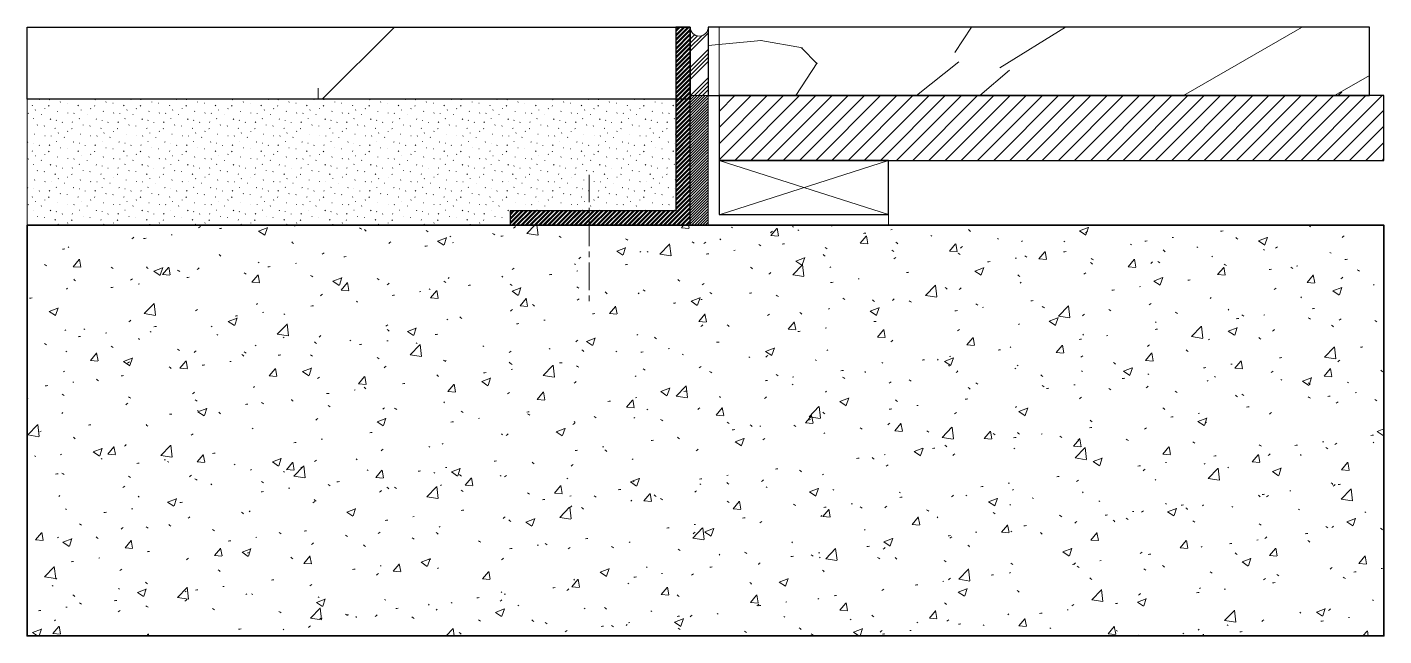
# Model space of a CAD drawing. Header units: millimetres. Extents: x -159872 to 386485, y -250577 to 158966.
# Drawn here: x -46319 to -45942.5, y 31626.1 to 31795.1 of the extents above; entities that cross this region are included whole.
import ezdxf

# ---------------------------------------------------------------- set-up
doc = ezdxf.new("R2010")
doc.units = ezdxf.units.MM
doc.linetypes.add('Line Type-23', pattern=[12.192, 7.62, -1.524, 1.524, -1.524])
doc.layers.add('LDS-finishes-floor', color=252, linetype='Continuous', lineweight=9)
doc.layers.add('LDS-finishes-floor_Hatch', color=7, linetype='Continuous', lineweight=5)
pattern_1 = [(30, (60734.57, -36191.28), (-150, 259.8076), [43.5, -256.5])]
pattern_2 = [(25.101, (60761.173, -36231.346), (3267.68845005, 1540.1973933), [52.6926, -10485.807]), (26.0549, (60726.809, -36285.827), (4047.1110535, 1990.1983232), [87.2067, -8633.4576]), (28.7681, (60688.2007, -36347.9547), (12360.94882204, 6790.2088995), [139.5324, -27766.9179]), (56.565, (60848.78, -36392.08), (109.80776, 409.8074), [33.5409, -637.2792]), (13.7398, (60815.535, -36364.505), (2118.6533044, 530.3849318), [37.5, -7462.4997]), (13.8108, (60799.491, -36354.715), (2118.6532903, 530.3850168), [48.42, -9635.5872]), (40.4374, (60817.7065, -36434.265), (6264.8114482, 5349.02857335), [57.9591, -11533.8456]), (21.3844, (60793.29, -36340.975), (5646.14994264, 2220.5816205), [50.0649, -9962.9253]), (28.2377, (60752.912, -36340.0383), (8723.64370912, 4690.20594164), [97.5462, -19411.6815]), (21.3844, (60721.29, -36216.267), (5646.14994264, 2220.5816205), [50.0649, -9962.9253]), (33.9909, (60686.9516, -36192.791), (3487.3071382, 2359.80660606), [64.6569, -12866.7003]), (17.0054, (60668.263, -36508.422), (2638.2681394, 830.3854145), [20.0124, -3982.4865]), (27.4363, (60671.8872, -36277.699), (11991.33483024, 6230.39905328), [100.6008, -20019.5373]), (33.1798, (60603.99, -36322.096), (4266.7307825, 2809.805205), [81.1248, -5327.202]), (36.8427, (60573.763, -36344.743), (1928.4626298, 1459.8049655), [37.7691, -7516.0368]), (30, (60663.16, -36322.58), (-150, 259.8076), [73.5, -226.5]), (36.7661, (60591.763, -36375.92), (10161.92844017, 7599.02362176), [89.1207, -17735.0175]), (32.6425, (60606.013, -36400.602), (10871.73281609, 6969.60629901), [97.6038, -19423.1538]), (56.565, (60797.71, -36414.63), (109.80776, 409.8074), [23.4786, -647.3415]), (-45.9637, (60806.35, -36390.59), (709.808505, -629.422273), [6.1848, -1230.7473]), (30, (60722.3, -36446.04), (-150, 259.8076), [19.5, -280.5]), (38.7461, (60739.2, -36436.29), (1408.84659, 1159.8059283), [19.7295, -3926.154]), (101.565, (60754.59, -36423.94), (-149.99982, 259.80765), [4.7433, -943.9401]), (-3.69, (60742.84, -36418.6), (669.61466, 40.193173), [10.8168, -1070.8479]), (21.2539, (60724.456, -36425.75), (1968.6521463, 790.194516), [19.7295, -3926.154]), (35.1944, (60710.916, -36435.3), (2448.0768566, 1759.806308), [16.5681, -3297.0402]), (48.4349, (60701.475, -36445.95), (369.615396, 559.80705), [14.2302, -934.4529]), (101.565, (60702.43, -36450.59), (-149.99982, 259.80765), [4.7433, -943.9401]), (-14.9999, (60702.43, -36450.6), (259.80723, 150.00087), [6.3639, -417.8994]), (24.2895, (60708.573, -36452.24), (259.8072906, 150.000476), [15.0747, -2999.8875]), (-14.9999, (60684.24, -36461.1), (259.80723, 150.00087), [10.6065, -413.6568]), (16.7595, (60694.484, -36463.838), (3827.4983118, 1170.578412), [26.1963, -5213.0781]), (30, (60719.57, -36456.28), (-150, 259.8076), [36, -264]), (37.4314, (60750.745, -36438.284), (3597.1145859, 2769.6146295), [34.7922, -6923.6556]), (75, (60778.37, -36417.14), (-150.00005, 259.8077), [10.6065, -413.6574]), (-48.69, (60776.07, -36401.147), (859.80887, -889.22976), [7.6485, -1522.0578]), (11.5651, (60762.13, -36404), (259.80739, 150.00027), [14.2302, -934.4529]), (19.3804, (60739.093, -36412.103), (3157.8820916, 1130.3877308), [24.4182, -4859.2272]), (26.9873, (60713.661, -36425.054), (259.807415, 150.0004646), [28.5393, -5679.3495]), (36.7098, (60693.078, -36440.402), (1928.4615792, 1459.8062787), [25.6758, -5109.4965]), (53.9624, (60684.386, -36452.348), (369.615743, 559.8067356), [14.7732, -2939.8821]), (89.0362, (60684.24, -36461.093), (-40.191988, 669.615693), [8.7465, -1740.54]), (-52.8749, (60664.754, -36472.343), (1309.810325, -1668.651657), [12.0933, -2406.5844]), (12.4745, (60672.053, -36481.985), (4906.9186973, 1100.9674584), [29.8872, -5947.5681]), (25.0303, (60701.234, -36475.53), (3267.690151, 1540.1946682), [34.6302, -6891.4071]), (30, (60732.6, -36460.88), (-150, 259.8076), [45, -255]), (42.2647, (60771.583, -36438.378), (2038.2704124, 1869.6121179), [35.3058, -7025.8536]), (-9.8055, (60794.805, -36388.598), (1899.036402, -289.227735), [11.7153, -2331.357]), (5.2249, (60773.417, -36390.554), (3607.882355, 350.9643276), [21.4767, -4273.8681]), (21.0274, (60746.485, -36400.907), (3677.4981642, 1430.3865242), [28.8531, -5741.7618]), (27.879, (60710.661, -36419.858), (259.8073652, 150.0005505), [40.5279, -8065.0254]), (34.9697, (60682.283, -36439.706), (2707.88489, 1909.8055566), [34.6302, -6891.4071]), (51.8014, (60667.3, -36458.75), (369.615404, 559.807483), [24.2331, -1591.3161]), (79.3987, (60664.754, -36472.343), (399.038418, 2308.84583), [13.8294, -2752.0341]), (-54.2894, (60656.61, -36482.24), (1609.808051, -2188.268487), [15.0747, -2999.8878]), (-6.8698, (60665.41, -36494.48), (1079.42179, -69.61326), [15, -1484.9982]), (23.6599, (60680.303, -36496.275), (259.807397, 150.000578), [54.3324, -2662.2828]), (31.1691, (60730.068, -36474.471), (12320.7708701, 7459.79915485), [73.5153, -14629.5453]), (38.4711, (60792.971, -36436.422), (4746.1548755, 3779.41859494), [71.2776, -14184.246]), (20.5377, (60789.903, -36374.11), (259.807583, 150.000112), [27.3723, -1797.4563]), (21.6744, (60732.142, -36397.063), (1968.65250024, 790.19398366), [62.1549, -12368.853]), (32.121, (60697.818, -36418.612), (6605.0047539, 4159.7963814), [40.5279, -8065.0254]), (38.4269, (60665.744, -36444.059), (4746.1562472, 3779.4165048), [40.9419, -8147.463]), (65.5376, (60655.057, -36467.55), (589.231704, 1379.420889), [25.8069, -2554.8882]), (96.0375, (60656.61, -36482.24), (-270.5768385, 2268.653615), [14.7732, -2939.8842]), (23.991, (60747.128, -36378.019), (2748.0760443, 1240.1925188), [57.315, -5674.1769]), (31.2453, (60688.122, -36413.818), (11541.35043023, 7009.79444452), [69.0162, -13734.2439]), (41.6893, (60654.95, -36443.362), (5485.3873784, 4899.0303576), [44.4213, -8839.8321]), (53.1985, (60641.263, -36461.657), (369.615746, 559.806813), [22.8474, -2261.883]), (30, (60739.76, -36479.27), (-150, 259.8076), [90, -210]), (23.991, (60687.4, -36502.569), (2748.0760443, 1240.1925188), [57.315, -5674.1769]), (26.7603, (60722.191, -36376.828), (4826.53726135, 2440.19252802), [79.6272, -15845.8242]), (32.4895, (60663.935, -36413.926), (5565.77081, 3559.8023094), [69.0651, -6837.4533]), (39.7824, (60630.013, -36442.171), (5375.575835, 4489.22967345), [44.1417, -8784.2214]), (30, (60654.2, -36397.04), (-150, 259.8076), [114, -186]), (33.9451, (60618.013, -36421.386), (3487.30983455, 2359.8020784), [43.6032, -8677.0608]), (26.7603, (60650.191, -36252.12), (4826.53726135, 2440.19252802), [79.6272, -15845.8242]), (32.4895, (60591.935, -36289.218), (5565.77081, 3559.8023094), [69.0651, -6837.4533]), (39.7824, (60558.013, -36317.463), (5375.575835, 4489.22967345), [44.1417, -8784.2214]), (27.6141, (60623.098, -36226.193), (259.8074231, 150.0003105), [72.0624, -7134.1845]), (28.4089, (60575.5824, -36251.894), (259.8074143, 150.00010483), [54.0207, -10750.1448]), (30, (60534, -36275.9), (-150, 259.8076), [48, -252]), (26.0996, (60675.167, -36220.38), (4047.11066753, 1990.19893153), [66.1533, -13164.4914]), (29.1049, (60591.2786, -36267.0807), (259.8074543, 150.00031686), [96.0117, -19106.3316]), (30, (60544.5, -36294.08), (-150, 259.8076), [54, -246]), (31.9091, (60861.82, -36396.672), (7384.4249161, 4609.8007271), [45.0249, -8959.9734]), (27.2737, (60900.041, -36372.873), (259.8075762, 149.999991), [31.5357, -6275.6031]), (38.4269, (60772.247, -36169.527), (4746.1562472, 3779.4165048), [40.9419, -8147.463]), (30, (60808.9, -36209), (-150, 259.8076), [28.5, -271.5]), (24.9576, (60805.1536, -36247.523), (6275.57207565, 2930.39009367), [51.198, -10188.4299]), (25.0303, (60810.511, -36280.803), (3267.690151, 1540.1946682), [34.6302, -6891.4071]), (33.0127, (60841.889, -36266.151), (4526.5412304, 2959.8004622), [28.5393, -5679.3495]), (30, (60838.85, -36293.9), (-150, 259.8076), [45, -255]), (108.69, (60867.256, -36364.09), (-149.999687, 259.807903), [7.6485, -1522.0578]), (-5.5376, (60851.962, -36355.598), (1079.421833, -69.613559), [12.9036, -2567.7915]), (33.0127, (60877.889, -36328.505), (4526.5412304, 2959.8004622), [28.5393, -5679.3495]), (25.0303, (60846.511, -36343.157), (3267.690151, 1540.1946682), [34.6302, -6891.4071]), (35.1944, (60876.281, -36301.72), (2448.0768566, 1759.806308), [16.5681, -3297.0402]), (30, (60839.9, -36322.72), (-150, 259.8076), [42, -258]), (35.1944, (60804.281, -36177.012), (2448.0768566, 1759.806308), [16.5681, -3297.0402]), (30, (60767.9, -36198), (-150, 259.8076), [42, -258]), (30, (60740.56, -36156.64), (-150, 259.8076), [61.5, -238.5])]
pattern_3 = [(50, (60673.513, -36457.515), (24.7998088, -2.169702), [2.593181, -28.524994]), (-5, (60673.513, -36457.515), (-4.7974314, 26.007607), [2.074545, -22.819995]), (100.4514, (60675.58, -36457.696), (20.0023958, 23.8378892), [2.203865, -24.2425144]), (46.1842, (60673.513, -36450.6), (36.90066, -5.722944), [3.889772, -42.787491]), (96.6356, (60676.59, -36451.077), (32.316664, 33.680856), [3.305797, -36.363766]), (-8.8158, (60673.513, -36450.6), (32.316638, 33.680881), [3.111818, -34.229993]), (21, (60676.97, -36452.329), (20.638509, -13.92085), [2.593181, -28.524994]), (-34, (60676.97, -36452.33), (8.41281, 25.0726067), [2.074545, -22.819995]), (71.4514, (60678.69, -36453.49), (29.0513276, 11.151734), [2.203865, -24.2425144]), (37.5, (60673.513, -36457.515), (0.4204361, 11.51005467), [0.3457575, -68.2698184]), (37.5, (60691.672, -36443.581), (0.4204361, 11.51005467), [0.3457575, -68.2698184]), (37.5, (60691.947, -36443.371), (0.4204361, 11.51005467), [0.3457575, -68.2698184]), (37.5, (60710.6, -36429.058), (0.4204361, 11.51005467), [0.3457575, -68.2698184]), (37.5, (60710.874, -36428.847), (0.4204361, 11.51005467), [0.3457575, -68.2698184]), (7.5, (60673.513, -36457.515), (9.0958266, 13.6370807), [0.3457575, -43.6173086]), (7.5, (60686.951, -36455.746), (9.0958266, 13.6370807), [0.3457575, -43.6173086]), (7.5, (60687.294, -36455.701), (9.0958266, 13.6370807), [0.3457575, -43.6173086]), (7.5, (60709.473, -36452.781), (9.0958266, 13.6370807), [0.3457575, -43.6173086]), (7.5, (60709.816, -36452.736), (9.0958266, 13.6370807), [0.3457575, -43.6173086]), (-32.5, (60665.803, -36457.515), (18.4573111, -0.7798516), [0.3457575, -71.053166]), (-32.5, (60673.385, -36462.345), (18.4573111, -0.7798516), [0.3457575, -71.053166]), (-32.5, (60673.676, -36462.531), (18.4573111, -0.7798516), [0.3457575, -71.053166]), (-32.5, (60696.713, -36477.207), (18.4573111, -0.7798516), [0.3457575, -71.053166]), (-32.5, (60697.005, -36477.393), (18.4573111, -0.7798516), [0.3457575, -71.053166]), (-42.5, (60662.345, -36457.515), (20.1640992, 3.4612048), [0.3457575, -54.214776]), (-42.5, (60670.885, -36465.34), (20.1640992, 3.4612048), [0.3457575, -54.214776]), (-42.5, (60671.14, -36465.574), (20.1640992, 3.4612048), [0.3457575, -54.214776]), (-42.5, (60684.6, -36477.908), (20.1640992, 3.4612048), [0.3457575, -54.214776]), (-42.5, (60684.855, -36478.141), (20.1640992, 3.4612048), [0.3457575, -54.214776])]
pattern_4 = [(45, (60675.529, -36455.824), (6.35, -6.35), [0.08980256, -8.89045354]), (45, (60674.405, -36458.743), (6.35, -6.35), [0.08980256, -8.89045354]), (45, (60677.0365, -36458.329), (6.35, -6.35), [0.08980256, -8.89045354]), (45, (60670.512, -36456.822), (6.35, -6.35), [0.08980256, -8.89045354]), (45, (60672.439, -36459.624), (6.35, -6.35), [0.08980256, -8.89045354]), (45, (60673.893, -36461.1285), (6.35, -6.35), [0.08980256, -8.89045354]), (45, (60676.071, -36459.985), (6.35, -6.35), [0.08980256, -8.89045354]), (45, (60674.183, -36452.748), (6.35, -6.35), [0.08980256, -8.89045354]), (45, (60678.0995, -36457.595), (6.35, -6.35), [0.2245064, -8.7557497]), (45, (60673.876, -36455.224), (6.35, -6.35), [0.08980256, -8.89045354]), (45, (60670.701, -36459.558), (6.35, -6.35), [0.08980256, -8.89045354]), (45, (60672.206, -36454.9495), (6.35, -6.35), [0.2245064, -8.7557497]), (45, (60674.953, -36462.8875), (6.35, -6.35), [0.08980256, -8.89045354]), (45, (60673.513, -36457.515), (6.35, -6.35), [0.2245064, -8.7557497]), (45, (60671.906, -36462.183), (6.35, -6.35), [0.2245064, -8.7557497])]
pattern_5 = [(0, (61187.9, -35583.1), (0, 1028.7), [10.287, -1018.413]), (0, (61599.3, -35583.1), (0, 1028.7), [10.287, -1018.413]), (0, (61342.2, -35830), (0, 1028.7), [10.287, -1018.413]), (0, (60879.3, -35830), (0, 1028.7), [10.287, -1018.413]), (0, (61342.2, -36200.3), (0, 1028.7), [10.287, -1018.413]), (0, (61342.2, -36406.1), (0, 1028.7), [10.287, -1018.413]), (0, (60879.3, -36406.1), (0, 1028.7), [10.287, -1018.413]), (0, (61064.7, -35749.2), (0, 1028.7), [54.485, -974.215]), (0, (61299.9, -35639.2), (0, 1028.7), [116.844, -911.856]), (0, (60763, -36417.4), (0, 1028.7), [23.757, -1004.943]), (0, (61410.4, -36277.9), (0, 1028.7), [69.5926, -959.1074]), (0, (61528.7, -36217), (0, 1028.7), [86.091, -942.609]), (0, (61572.6, -36069.7), (0, 1028.7), [58.715, -969.985]), (0, (60928.4, -35488.4), (0, 1028.7), [37.069, -991.594]), (0, (61321.9, -35488.4), (0, 1028.7), [40.252, -988.411]), (0, (60864.3, -35772.1), (0, 1028.7), [70.358, -958.435]), (0, (61125.4, -35772.1), (0, 1028.7), [44.5376, -984.255]), (0, (60990.4, -35716.5), (0, 1028.7), [21.461, -1007.24]), (0, (61556.2, -35716.5), (0, 1028.7), [44.377, -984.324]), (0, (61238.5, -36146.3), (0, 1028.7), [153.52, -875.124]), (0, (61593.4, -36146.3), (0, 1028.7), [41.98, -986.664]), (0, (60956.5, -36392.1), (0, 1028.7), [62.004, -966.665]), (0, (61630.7, -36392.1), (0, 1028.7), [28.697, -999.9725]), (0, (61458.9, -35694.6), (0, 1028.7), [75.445, -953.255]), (0, (61363.9, -35474.6), (0, 1028.7), [66.749, -961.951]), (0, (61082.9, -35861.4), (0, 1028.7), [62.839, -965.8505]), (0, (61194.6, -35861.4), (0, 1028.7), [89.707, -938.983]), (0, (60843.1, -35460.8), (0, 1028.7), [57.676, -971.024]), (0, (60800, -35987.7), (0, 1028.7), [18.6544, -1010.0456]), (0, (60772.8, -35819.6), (0, 1028.7), [34.719, -993.981]), (0, (61453, -36437.8), (0, 1028.7), [132.0264, -896.6736]), (0, (61357.1, -35934.3), (0, 1028.7), [54.2475, -974.402]), (0, (61466.9, -35934.3), (0, 1028.7), [137.143, -891.506]), (0, (60886.2, -35961.3), (0, 1028.7), [90.4135, -938.2865]), (45, (61557.4, -36084.86), (0, 1028.7003), [21.424, -1433.378]), (45, (61604.1, -35934.3), (0, 1028.7003), [85.022, -1369.78]), (45, (60818.7, -35987.7), (-1e-13, 1028.7003), [73.3144, -1381.4865]), (45, (60934.7, -35772.15), (-1e-13, 1028.7003), [84.875, -1369.927]), (45, (61011.8, -35716.5), (0, 1028.7003), [40.588, -1414.2136]), (45, (61017.65, -35796.2), (-1e-13, 1028.7003), [66.517, -1388.284]), (45, (61392, -36146.35), (-1e-13, 1028.7003), [112.498, -1342.303]), (45, (61467.8, -36277.9), (-1e-13, 1028.7003), [86.091, -1368.71]), (45, (61390.1, -36298.2), (-1e-13, 1028.7003), [28.697, -1426.104]), (45, (61175.4, -36362.94), (-1e-13, 1028.7003), [92.221, -1362.58]), (45, (61018.5, -36392.1), (-1e-13, 1028.7003), [123.1364, -1331.6655]), (45, (60786.8, -36417.4), (-1e-13, 1028.7003), [50.857, -1403.944]), (45, (61416.8, -35639.2), (-1e-13, 1028.7003), [77.483, -1377.318]), (45, (60724.95, -36331), (0, 1028.7003), [78.464, -1377.1516]), (45, (61105.6, -35950.4), (0, 1028.7003), [125.738, -1329.878]), (45, (61635.44, -36146.35), (0, 1028.7003), [40.683, -1414.119]), (45, (61266.2, -35544.1), (-1e-13, 1028.7003), [78.809, -1375.992]), (45, (61350.1, -35488.4), (-1e-13, 1028.7003), [19.53, -1435.271]), (45, (61390.1, -35763.4), (0, 1028.7003), [97.2636, -1357.538]), (45, (61145.7, -35861.4), (-1e-13, 1028.7003), [80.208, -1374.594]), (45, (60745.9, -35558), (0, 1028.7003), [137.521, -1317.281]), (45, (60724.95, -35867.44), (-1e-13, 1028.7003), [67.684, -1387.118]), (45, (61239, -36426.5), (-1e-13, 1028.7003), [38.519, -1416.282]), (45, (61659.4, -36392.1), (-1e-13, 1028.7003), [51.655, -1403.147]), (45, (61585.1, -36437.8), (-1e-13, 1028.7003), [84.11, -1370.691]), (45, (60822.75, -36024.75), (-1e-13, 1028.7003), [89.687, -1365.115]), (45, (60745.9, -36121), (0, 1028.7003), [108.716, -1346.086]), (90, (60822.7, -36381.4), (-1028.7, 6e-14), [63.572, -965.128]), (90, (61471.6, -36066.8), (-1028.7, 6e-14), [72.331, -956.37]), (90, (60745.9, -36181.5), (-1028.7, 6e-14), [60.5, -968.264]), (90, (60745.9, -35615.8), (-1028.7, 6e-14), [57.864, -970.899]), (90, (61471.6, -35584.4), (-1028.7, 6e-14), [68.893, -959.807]), (90, (60870.5, -35935.8), (-1028.7, 6e-14), [53.235, -975.465]), (90, (61664.2, -36117.6), (-1028.7, 6e-14), [14.947, -1013.681]), (90, (61664.2, -35874.2), (-1028.7, 6e-14), [94.023, -934.605]), (90, (61390.1, -36374.9), (-1028.7, 6e-14), [76.661, -952.062]), (90, (61390.1, -35857.4), (-1028.7, 6e-14), [94.023, -934.6995]), (90, (61105.6, -36305.1), (-1028.7, 6e-14), [142.415, -886.328]), (90, (61105.6, -35995.3), (-1028.7, 6e-14), [44.954, -983.789]), (90, (61040.5, -36097.6), (-1028.7, 6e-14), [72.331, -955.65]), (90, (61040.5, -35687.7), (-1028.7, 6e-14), [124.3575, -903.6235]), (90, (60822.7, -36048.6), (-1028.7, 6e-14), [23.883, -1004.817]), (90, (61557.4, -36110.3), (-1028.7, 6e-14), [25.448, -1003.252]), (90, (60764.7, -35672.5), (-1028.7, 6e-14), [37.853, -990.847]), (90, (60724.9, -36379.3), (-1028.7, 6e-14), [48.286, -981.663]), (90, (60724.9, -35911.3), (-1028.7, 6e-14), [45.134, -984.815]), (90, (61266.2, -36399.2), (-1028.7, 6e-14), [75.947, -952.782]), (90, (61266.2, -35605.5), (-1028.7, 6e-14), [61.413, -967.3154]), (90, (61695.9, -36355.6), (-1028.7, 6e-14), [57.394, -971.306]), (90, (61161.8, -36069.6), (-1028.7, 6e-14), [18.0825, -1010.6175]), (135, (61082.86, -35861.4), (-1028.7003, 0), [92.221, -1362.58]), (135, (61142.2, -35772.15), (-1028.7003, 0), [32.519, -1422.282]), (135, (61571.24, -35731.5), (-1028.7003, 0), [52.183, -1402.619]), (135, (60938.1, -35498), (-1028.7003, 0), [52.7085, -1402.092]), (135, (61040.5, -35563.4), (-1028.7003, 0), [106.107, -1348.694]), (135, (61471.6, -35515.5), (-1028.7003, 0), [57.864, -1396.9376]), (135, (61664.2, -35780.1), (-1028.7003, 0), [89.998, -1364.804]), (135, (61466.95, -35934.3), (-1028.7003, 0), [108.645, -1346.156]), (135, (61357.14, -35934.3), (-1028.7003, 0), [103.071, -1351.73]), (135, (61471.6, -35994.5), (-1028.7003, 0), [85.117, -1369.684]), (135, (61695.95, -36298.2), (-1028.7003, 0), [114.7885, -1340.0134]), (135, (61453.04, -36437.8), (-1028.7003, 0), [88.975, -1365.8256]), (135, (61266.2, -36323.3), (-1028.7003, 0), [36.165, -1418.636]), (135, (61239, -36426.5), (-1028.7003, 0), [89.868, -1364.934]), (135, (60864.3, -35772.15), (-1028.7003, 0), [140.871, -1313.93]), (135, (60870.54, -35882.6), (-1028.7003, 0), [89.111, -1365.691]), (135, (60800.04, -35987.7), (-1028.7003, 0), [106.198, -1348.603]), (135, (61040.5, -36025.3), (-1028.7003, 0), [90.4135, -1364.3885]), (135, (61105.6, -36162.65), (-1028.7003, 0), [92.002, -1362.8]), (135, (60956.5, -36392.1), (-1028.7003, 0), [297.857, -1156.945]), (135, (60822.75, -36317.84), (-1028.7003, 0), [59.848, -1394.954]), (135, (60763, -36417.4), (-1028.7003, 0), [53.858, -1400.944]), (135, (61593.46, -36146.35), (-1028.7003, 0), [50.962, -1403.839]), (135, (61664.2, -36102.6), (-1028.7003, 0), [46.555, -1408.246]), (135, (61202.4, -35804.7), (-1028.7003, 0), [46.012, -1408.79]), (135, (61299.94, -35639.2), (-1028.7003, 0), [47.693, -1407.108]), (135, (60774.4, -35644.4), (-1028.7003, 0), [40.382, -1414.419]), (135, (61175.3, -36065.1), (-1028.7003, 0), [98.643, -1356.158]), (135, (61238.5, -36146.35), (-1028.7003, 0), [108.496, -1346.306])]
pattern_6 = [(45, (60673.5132, -36457.5152), (-0.79375, 0.440972222), []), (45, (60673.2707, -36457.3829), (-0.79375, 0.440972222), [])]
pattern_7 = [(45, (60673.5132, -36457.5152), (-2.24506403, 2.24506403), [])]
pattern_8 = [(45, (60673.513, -36457.515), (-3.92886205, 3.92886205), []), (45, (60672.952, -36456.954), (-3.92886205, 3.92886205), []), (45, (60672.3907, -36456.3927), (-3.92886205, 3.92886205), [])]
pattern_9 = [(45, (60670.5146, -36457.1183), (-3.92886205, 3.92886205), [])]
pattern_10 = [(45, (60673.51323, -36457.5152), (-0.2645833333, 0.4850694444), [])]

msp = doc.modelspace()

# ---------------------------------------------------------------- hatches: boundary and pattern name
at = {"layer": 'LDS-finishes-floor_Hatch', "linetype": 'Continuous', "lineweight": 5, "transparency": 33554687}
h = msp.add_hatch(dxfattribs=at)
h.set_pattern_fill('02_   riprap', color=251, style=0, pattern_type=2)
h.set_pattern_definition(pattern_5)
h.paths.add_polyline_path([(-46319, 31795.06756), (-46135, 31795.06756), (-46135, 31775.06756), (-46319, 31775.06756)])
h = msp.add_hatch(dxfattribs=at)
h.set_pattern_fill('02_   riprap', color=251, style=0, pattern_type=2)
h.set_pattern_definition(pattern_5)
h.paths.add_polyline_path([(-46319, 31795.06756), (-46135, 31795.06756), (-46135, 31775.06756), (-46319, 31775.06756)])
h = msp.add_hatch(dxfattribs=at)
h.set_pattern_fill('05_   steel', color=250, style=0, pattern_type=2)
h.set_pattern_definition(pattern_6)
h.paths.add_polyline_path([(-46185, 31740.06756), (-46135, 31740.06756), (-46135, 31795.06756), (-46139, 31795.06756), (-46139, 31744.06756), (-46185, 31744.06756)])
h = msp.add_hatch(dxfattribs=at)
h.set_pattern_fill('05_   steel', color=250, style=0, pattern_type=2)
h.set_pattern_definition(pattern_6)
h.paths.add_polyline_path([(-46185, 31740.06756), (-46135, 31740.06756), (-46135, 31795.06756), (-46139, 31795.06756), (-46139, 31744.06756), (-46185, 31744.06756)])
h = msp.add_hatch(dxfattribs=at)
h.set_pattern_fill('07_   rubber', color=250, style=0, pattern_type=2)
h.set_pattern_definition(pattern_8)
edge = h.paths.add_edge_path()
edge.add_line((-46135, 31776.06756), (-46130, 31776.06756))
edge.add_line((-46130, 31776.06756), (-46130, 31795.06756))
edge.add_arc((-46132.5, 31795.06756), 2.5, 270, 360, ccw=False)
edge.add_arc((-46132.5, 31795.06756), 2.5, 180, 270, ccw=False)
edge.add_line((-46135, 31795.06756), (-46135, 31776.06756))
h = msp.add_hatch(dxfattribs=at)
h.set_pattern_fill('07_   rubber-1', style=0, pattern_type=2)
h.set_pattern_definition(pattern_9)
edge = h.paths.add_edge_path()
edge.add_line((-46135, 31776.06756), (-46130, 31776.06756))
edge.add_line((-46130, 31776.06756), (-46130, 31795.06756))
edge.add_arc((-46132.5, 31795.06756), 2.5, 270, 360, ccw=False)
edge.add_arc((-46132.5, 31795.06756), 2.5, 180, 270, ccw=False)
edge.add_line((-46135, 31795.06756), (-46135, 31776.06756))
h = msp.add_hatch(dxfattribs=at)
h.set_pattern_fill('07_   rubber-1', color=250, style=0, pattern_type=2)
h.set_pattern_definition(pattern_8)
edge = h.paths.add_edge_path()
edge.add_line((-46135, 31776.06756), (-46130, 31776.06756))
edge.add_line((-46130, 31776.06756), (-46130, 31795.06756))
edge.add_arc((-46132.5, 31795.06756), 2.5, 270, 360, ccw=False)
edge.add_arc((-46132.5, 31795.06756), 2.5, 180, 270, ccw=False)
edge.add_line((-46135, 31795.06756), (-46135, 31776.06756))
h = msp.add_hatch(dxfattribs=at)
h.set_pattern_fill('07_   rubber', style=0, pattern_type=2)
h.set_pattern_definition(pattern_9)
edge = h.paths.add_edge_path()
edge.add_line((-46135, 31776.06756), (-46130, 31776.06756))
edge.add_line((-46130, 31776.06756), (-46130, 31795.06756))
edge.add_arc((-46132.5, 31795.06756), 2.5, 270, 360, ccw=False)
edge.add_arc((-46132.5, 31795.06756), 2.5, 180, 270, ccw=False)
edge.add_line((-46135, 31795.06756), (-46135, 31776.06756))
h = msp.add_hatch(dxfattribs=at)
h.set_pattern_fill('WOOD_10', color=8, style=0, pattern_type=2)
h.set_pattern_definition(pattern_1)
h.paths.add_polyline_path([(-45946.50689, 31795.06756), (-46130, 31795.06756), (-46130, 31776.06756), (-45946.50689, 31776.06756)])
h = msp.add_hatch(dxfattribs=at)
h.set_pattern_fill('WOOD_10-1', color=252, style=0, pattern_type=2)
h.set_pattern_definition(pattern_2)
h.paths.add_polyline_path([(-45946.50689, 31795.06756), (-46130, 31795.06756), (-46130, 31776.06756), (-45946.50689, 31776.06756)])
h = msp.add_hatch(dxfattribs=at)
h.set_pattern_fill('WOOD_10-1', color=8, style=0, pattern_type=2)
h.set_pattern_definition(pattern_1)
h.paths.add_polyline_path([(-45946.50689, 31795.06756), (-46130, 31795.06756), (-46130, 31776.06756), (-45946.50689, 31776.06756)])
h = msp.add_hatch(dxfattribs=at)
h.set_pattern_fill('WOOD_10', color=252, style=0, pattern_type=2)
h.set_pattern_definition(pattern_2)
h.paths.add_polyline_path([(-45946.50689, 31795.06756), (-46130, 31795.06756), (-46130, 31776.06756), (-45946.50689, 31776.06756)])
h = msp.add_hatch(dxfattribs=at)
h.set_pattern_fill('01_   cut', color=250, style=0, pattern_type=2)
h.set_pattern_definition(pattern_10)
h.paths.add_polyline_path([(-46135, 31776.06756), (-46130, 31776.06756), (-46130, 31740.06756), (-46135, 31740.06756)])
h = msp.add_hatch(dxfattribs=at)
h.set_pattern_fill('01_   cut', color=250, style=0, pattern_type=2)
h.set_pattern_definition(pattern_10)
h.paths.add_polyline_path([(-46135, 31776.06756), (-46130, 31776.06756), (-46130, 31740.06756), (-46135, 31740.06756)])
h = msp.add_hatch(dxfattribs=at)
h.set_pattern_fill('01_   line_ diag (general3)', color=8, style=0, pattern_type=2)
h.set_pattern_definition(pattern_7)
h.paths.add_polyline_path([(-45942.50689, 31776.06756), (-46127, 31776.06756), (-46127, 31758.06756), (-45942.50689, 31758.06756)])
h = msp.add_hatch(dxfattribs=at)
h.set_pattern_fill('01_   line_ diag (general3)', color=8, style=0, pattern_type=2)
h.set_pattern_definition(pattern_7)
h.paths.add_polyline_path([(-45942.50689, 31776.06756), (-46127, 31776.06756), (-46127, 31758.06756), (-45942.50689, 31758.06756)])
h = msp.add_hatch(dxfattribs=at)
h.set_pattern_fill('Sand', style=0, pattern_type=2)
h.set_pattern_definition(pattern_4)
h.paths.add_polyline_path([(-46319, 31775.06756), (-46319, 31740.06756), (-46185, 31740.06756), (-46185, 31744.06756), (-46139, 31744.06756), (-46139, 31775.06756)])
h = msp.add_hatch(dxfattribs=at)
h.set_pattern_fill('Sand', style=0, pattern_type=2)
h.set_pattern_definition(pattern_4)
h.paths.add_polyline_path([(-46319, 31775.06756), (-46319, 31740.06756), (-46185, 31740.06756), (-46185, 31744.06756), (-46139, 31744.06756), (-46139, 31775.06756)])
h = msp.add_hatch(dxfattribs=at)
h.set_pattern_fill('03_   concrete 2', color=251, style=0, pattern_type=2)
h.set_pattern_definition(pattern_3)
h.paths.add_polyline_path([(-46319, 31740.06756), (-45942.50689, 31740.06756), (-45942.50689, 31626.06756), (-46319, 31626.06756)])
h = msp.add_hatch(dxfattribs=at)
h.set_pattern_fill('03_   concrete 2', color=251, style=0, pattern_type=2)
h.set_pattern_definition(pattern_3)
h.paths.add_polyline_path([(-46319, 31740.06756), (-45942.50689, 31740.06756), (-45942.50689, 31626.06756), (-46319, 31626.06756)])

# ---------------------------------------------------------------- linework, layer by layer
at = {"layer": 'LDS-finishes-floor', "color": 7, "linetype": 'Continuous', "lineweight": 5, "transparency": 33554687}
for p, q in [((-46127, 31758.06756), (-46080, 31743.06756)), ((-46127, 31758.06756), (-46080, 31743.06756)), ((-46080, 31758.06756), (-46126.66667, 31743.06756)), ((-46080, 31758.06756), (-46126.66667, 31743.06756))]:
    msp.add_line(p, q, dxfattribs=at)
at = {"layer": 'LDS-finishes-floor', "color": 7, "linetype": 'Line Type-23', "lineweight": 18, "transparency": 33554687}
msp.add_line((-46163.04105, 31754.06756), (-46163.04105, 31718.57126), dxfattribs=at)
msp.add_line((-46163.04105, 31754.06756), (-46163.04105, 31718.57126), dxfattribs=at)
at = {"layer": 'LDS-finishes-floor', "color": 7, "linetype": 'Continuous', "lineweight": 25, "transparency": 33554687, "flags": 128}
for points in [[(-46319, 31795.06756), (-46135, 31795.06756), (-46135, 31775.06756), (-46319, 31775.06756)], [(-46319, 31795.06756), (-46135, 31795.06756), (-46135, 31775.06756), (-46319, 31775.06756)], [(-46185, 31740.06756), (-46135, 31740.06756), (-46135, 31795.06756), (-46139, 31795.06756), (-46139, 31744.06756), (-46185, 31744.06756)], [(-46185, 31740.06756), (-46135, 31740.06756), (-46135, 31795.06756), (-46139, 31795.06756), (-46139, 31744.06756), (-46185, 31744.06756)], [(-45946.50689, 31795.06756), (-46130, 31795.06756), (-46130, 31776.06756), (-45946.50689, 31776.06756)], [(-45946.50689, 31795.06756), (-46130, 31795.06756), (-46130, 31776.06756), (-45946.50689, 31776.06756)], [(-45942.50689, 31776.06756), (-46127, 31776.06756), (-46127, 31758.06756), (-45942.50689, 31758.06756)], [(-45942.50689, 31776.06756), (-46127, 31776.06756), (-46127, 31758.06756), (-45942.50689, 31758.06756)], [(-46080, 31758.06756), (-46127, 31758.06756), (-46127, 31743.06756), (-46115.53008, 31743.06756), (-46080, 31743.06756)], [(-46080, 31758.06756), (-46127, 31758.06756), (-46127, 31743.06756), (-46115.53008, 31743.06756), (-46080, 31743.06756)]]:
    msp.add_lwpolyline(points, close=True, dxfattribs=at)
at = {"layer": 'LDS-finishes-floor', "color": 7, "linetype": 'Continuous', "lineweight": 18, "transparency": 33554687, "flags": 128}
msp.add_lwpolyline([(-46135, 31776.06756), (-46130, 31776.06756), (-46130, 31795.06756, -0.414213562), (-46132.5, 31792.56756, -0.414213562), (-46135, 31795.06756)], format="xyb", close=True, dxfattribs=at)
msp.add_lwpolyline([(-46135, 31776.06756), (-46130, 31776.06756), (-46130, 31795.06756, -0.414213562), (-46132.5, 31792.56756, -0.414213562), (-46135, 31795.06756)], format="xyb", close=True, dxfattribs=at)
for points in [[(-46130, 31776.06756), (-45946.50689, 31776.06756), (-45946.50689, 31795.06756), (-46130, 31795.06756)], [(-46130, 31740.06756), (-46130, 31795.06756), (-46127, 31795.06756), (-46127, 31743.06756), (-46080, 31743.06756), (-46080, 31740.06756)], [(-46130, 31776.06756), (-45946.50689, 31776.06756), (-45946.50689, 31795.06756), (-46130, 31795.06756)], [(-46130, 31740.06756), (-46130, 31795.06756), (-46127, 31795.06756), (-46127, 31743.06756), (-46080, 31743.06756), (-46080, 31740.06756)], [(-46135, 31776.06756), (-46130, 31776.06756), (-46130, 31740.06756), (-46135, 31740.06756)], [(-46135, 31776.06756), (-46130, 31776.06756), (-46130, 31740.06756), (-46135, 31740.06756)], [(-46319, 31775.06756), (-46319, 31740.06756), (-46185, 31740.06756), (-46185, 31744.06756), (-46139, 31744.06756), (-46139, 31775.06756)], [(-46319, 31775.06756), (-46319, 31740.06756), (-46185, 31740.06756), (-46185, 31744.06756), (-46139, 31744.06756), (-46139, 31775.06756)]]:
    msp.add_lwpolyline(points, close=True, dxfattribs=at)
at = {"layer": 'LDS-finishes-floor', "color": 7, "linetype": 'Continuous', "lineweight": 35, "transparency": 33554687, "flags": 128}
msp.add_lwpolyline([(-46319, 31740.06756), (-45942.50689, 31740.06756), (-45942.50689, 31626.06756), (-46319, 31626.06756)], close=True, dxfattribs=at)
msp.add_lwpolyline([(-46319, 31740.06756), (-45942.50689, 31740.06756), (-45942.50689, 31626.06756), (-46319, 31626.06756)], close=True, dxfattribs=at)

doc.saveas('drawing.dxf')
